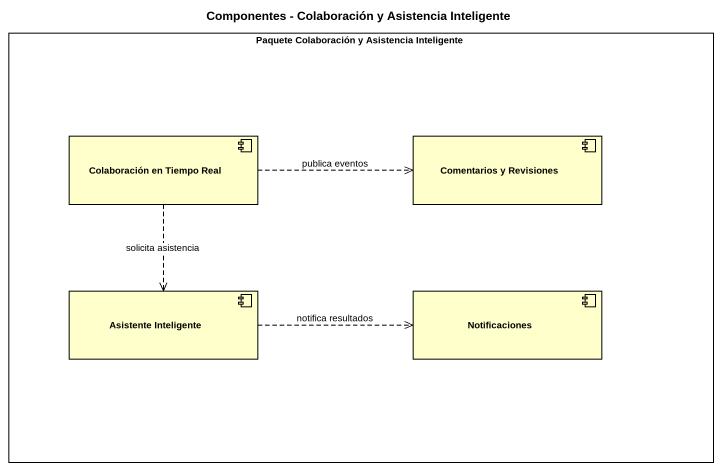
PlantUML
@startuml
title Componentes - Colaboración y Asistencia Inteligente
rectangle "Paquete Colaboración y Asistencia Inteligente" as Paquete_Colaboración_y {
  component "Colaboración en Tiempo Real" as Colaboración_en_Tiempo_Real
  component "Comentarios y Revisiones" as Comentarios_y_Revisiones
  component "Asistente Inteligente" as Asistente_Inteligente
  component Notificaciones
}
Colaboración_en_Tiempo_Real .right.> Comentarios_y_Revisiones : publica eventos
Colaboración_en_Tiempo_Real ..> Asistente_Inteligente : solicita asistencia
Asistente_Inteligente .right.> Notificaciones : notifica resultados
@enduml
